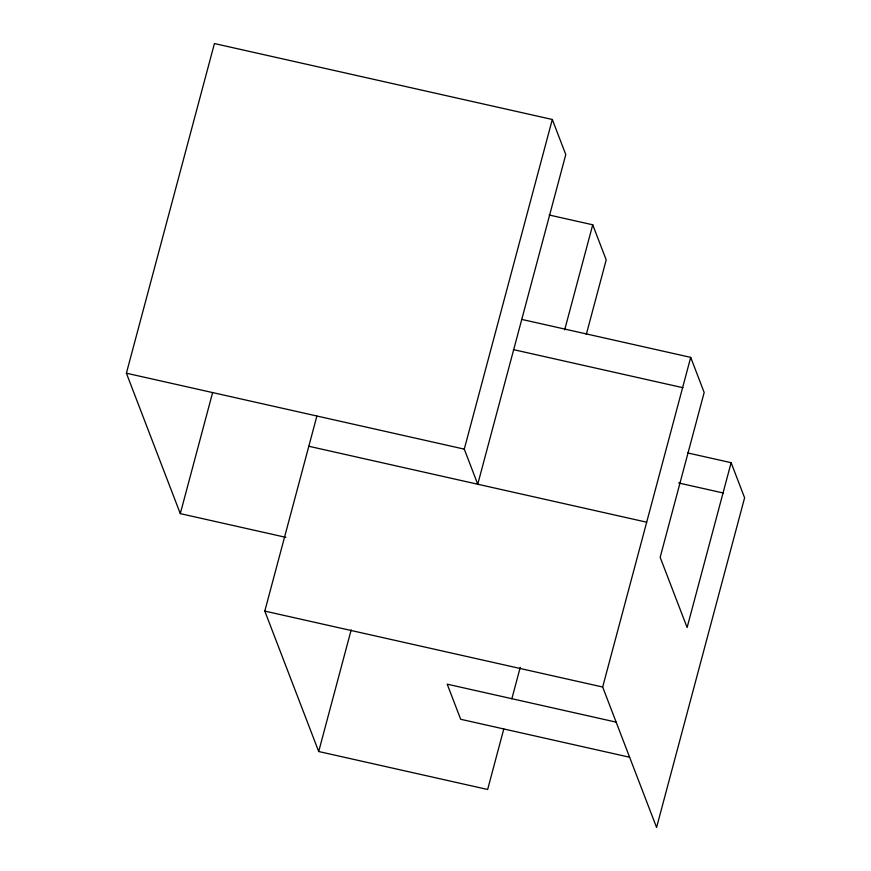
<?xml version="1.0" encoding="UTF-8"?>
<svg xmlns="http://www.w3.org/2000/svg" width="871" height="871" viewBox="0 0 871 871"><rect width="100%" height="100%" fill="white"/><g stroke="black" fill="none" stroke-linecap="round" stroke-linejoin="round"><path stroke-width="1.31" d="M285.884 537.353L180.297 513.629L126.393 373.202L214.429 43.55L552.301 119.479L565.78 154.581L477.744 484.232L464.276 449.131L552.301 119.479M180.297 513.629L212.568 392.799M503.765 729.071L487.64 789.485L318.699 751.521L264.795 611.094L316.848 416.186M318.699 751.521L351.187 629.864M564.669 329.869L592.726 224.794L549.176 215.006M586.292 334.464L606.205 259.906L592.726 224.794M511.832 698.869L520.248 667.338M687.567 452.909L731.128 462.697L744.607 497.798L656.571 827.45L602.667 687.023L690.703 357.371L521.762 319.407M731.128 462.697L687.11 627.523L660.164 557.309L704.171 392.483L690.703 357.371M513.378 349.609L682.973 387.715M678.607 482.97L723.485 493.051M126.393 373.202L464.276 449.131M308.813 446.268L646.685 522.197M264.795 611.094L602.667 687.023M616.145 722.135L447.204 684.171L460.683 719.272L629.624 757.237"/></g></svg>
